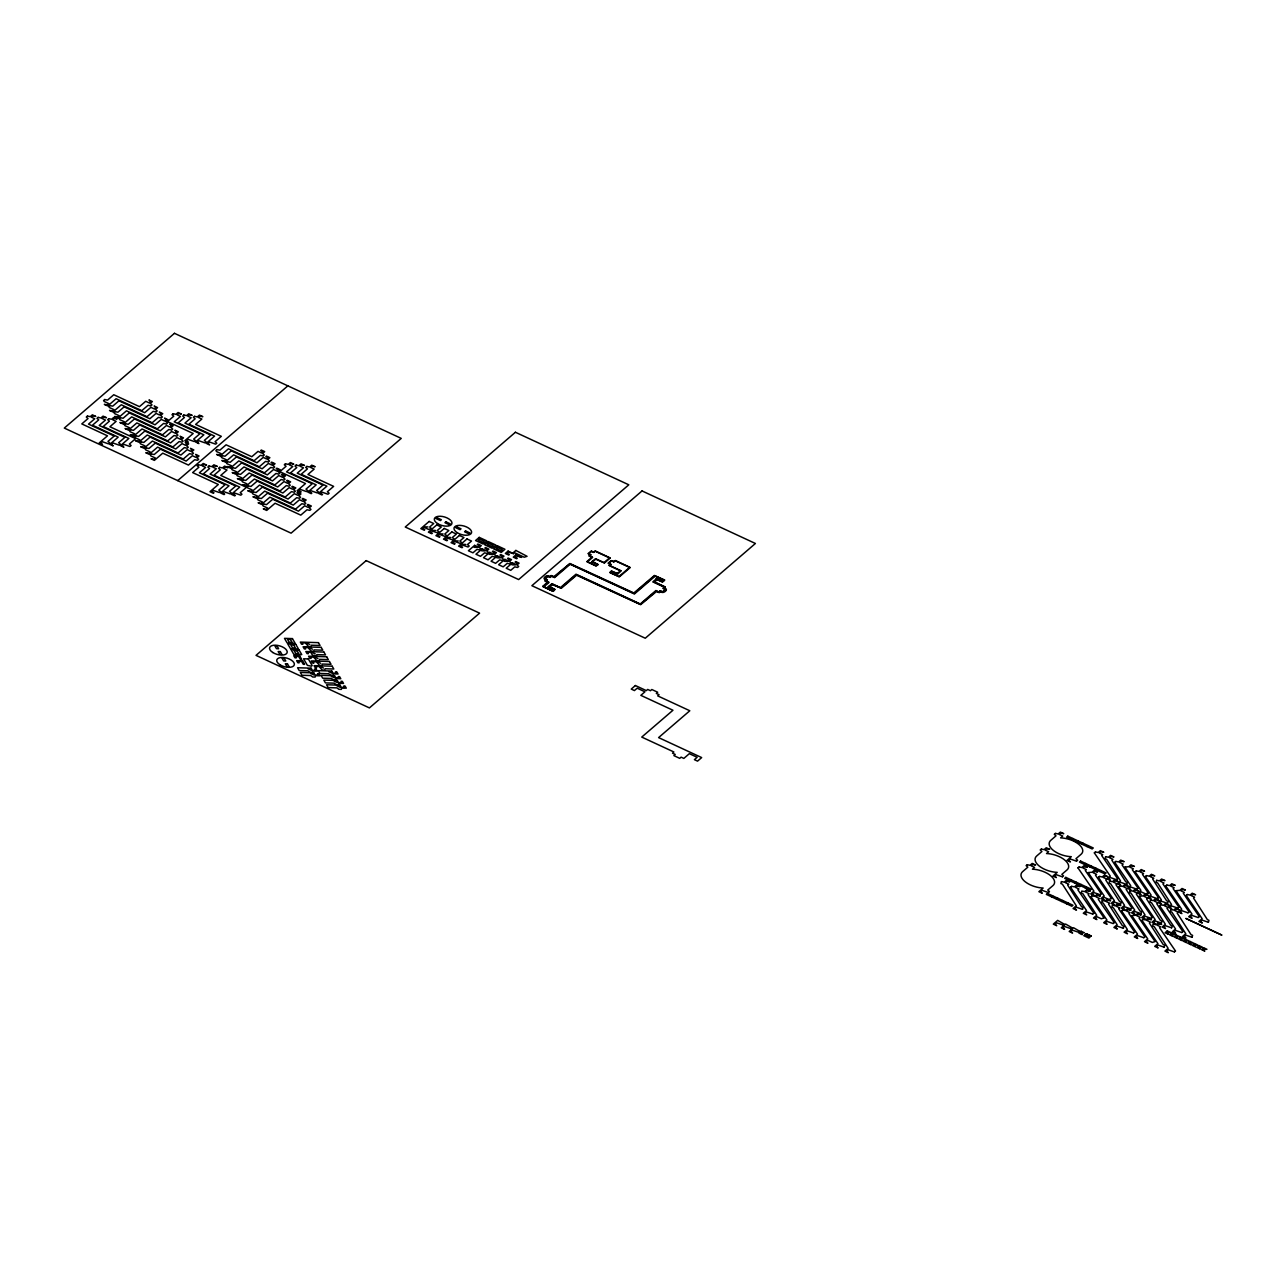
<?xml version="1.0" encoding="UTF-8"?>
<svg xmlns="http://www.w3.org/2000/svg" width="1286" height="1286" viewBox="0 0 1286 1286"><rect width="100%" height="100%" fill="white"/><g stroke="black" fill="none" stroke-linecap="round" stroke-linejoin="round"><path stroke-width="1.5" d="M177.693 480.61L287.855 385.864M544.621 578.491L547.547 576.032L550.44 577.173M545.473 580.709L546.566 579.761M549.878 576.916L551.356 575.871L554.282 577.125L569.602 563.943M543.383 586.496L548.495 582.108M548.865 586.818L552.466 583.94M588.216 553.494L591.142 551.051L594.052 552.176M589.068 555.713L590.178 554.764M593.473 551.919L595.338 550.955L610.094 557.899M586.995 561.5L592.09 557.111M554.491 589.695L552.417 591.013L543.415 586.802M560.969 587.879L576.305 574.697L640.444 604.324L656.165 591.046L659.075 592.299L660.554 591.271M592.46 561.837L596.061 558.944M598.103 564.699L596.013 566.017L586.995 561.789M604.565 562.882L610.078 558.156M608.262 563.011L611.188 560.567L614.081 561.709M609.114 565.229L610.207 564.281M613.518 561.452L615.367 560.487L630.14 567.415M609.869 572.334L611.332 571.08M611.477 571.016L617.28 573.46L620.64 570.582M630.108 567.673L619.354 576.867L609.885 572.656M653.433 582.14L656.792 579.247L662.274 581.706L664.219 580.372M663.865 588.425L664.975 587.477M663.062 592.058L665.826 589.695M1055.324 833.408L1054.295 834.293L1055.983 835.852L1050.839 840.272A17.297 8.488 15.8 0 0 1053.33 850.384A17.297 8.488 15.8 0 0 1071.302 856.685L1067.042 860.35L1070.434 861.925L1068.779 860.35L1070.338 859.016L1076.414 861.138M1041.242 849.082L1040.213 849.966L1041.901 851.509L1036.757 855.929A17.297 8.488 15.8 0 0 1039.249 866.057A17.297 8.488 15.8 0 0 1057.205 872.358L1052.961 876.023L1056.353 877.599L1054.697 876.023L1056.24 874.689L1062.332 876.811M1027.16 864.739L1026.132 865.623L1027.819 867.182L1022.675 871.603A17.297 8.488 15.8 0 0 1025.167 881.73A17.297 8.488 15.8 0 0 1043.123 888.031L1038.879 891.68L1042.271 893.272L1040.615 891.696L1042.158 890.362L1048.251 892.468M1071.72 839.485L1072.862 838.504M1076.832 841.848L1077.973 840.867M1081.928 844.211L1083.069 843.23M1087.04 846.574L1088.181 845.609M1076.591 861.138L1077.62 860.254L1075.932 858.71L1081.076 854.274A17.297 8.488 15.8 0 0 1078.584 844.163A17.297 8.488 15.8 0 0 1060.612 837.861L1062.718 836.061L1059.31 834.485L1060.87 833.151L1063.747 833.666L1060.339 832.09L1058.185 833.955L1055.501 833.408M1062.509 876.811L1063.538 875.927L1061.85 874.367L1066.994 869.947A17.297 8.488 15.8 0 0 1064.503 859.836A17.297 8.488 15.8 0 0 1046.531 853.534L1048.637 851.718L1045.229 850.142L1046.788 848.808L1049.665 849.339L1046.257 847.763L1044.103 849.628L1041.419 849.082M1094.322 852.843L1095.351 851.959M1048.428 892.484L1049.44 891.6M1061.368 881.601L1060.886 883.514L1062.429 884.238L1076.286 905.778L1073.071 908.543L1076.478 910.118L1074.807 908.559L1076.366 907.209L1082.458 909.331M1077.957 867.857L1078.986 866.973M1084.564 864.449L1085.706 863.469M1051.434 896.76L1052.575 895.779M1069.759 880.717L1070.9 879.737M1089.66 866.812L1090.801 865.848M1056.529 899.123L1057.671 898.142M1074.871 883.08L1076.012 882.1M1105.558 856.685L1105.076 858.598L1106.619 859.321L1120.492 880.878L1117.277 883.643L1120.669 885.218L1119.013 883.643L1120.556 882.309L1126.649 884.414M1070.547 887.211L1071.576 886.327M1088.165 872.583L1092.055 872.246L1094.209 870.397L1097.617 871.972L1094.74 871.442L1093.18 872.776L1096.588 874.351L1095.527 875.268L1111.425 898.448M1094.772 869.191L1095.913 868.211M1079.967 885.443L1081.108 884.463M1061.641 901.486L1062.766 900.505M1099.868 871.554L1101.009 870.574M1085.079 887.806L1086.204 886.826M1114.737 862.311L1115.766 861.427M1066.737 903.849L1067.878 902.885M1098.373 877.309L1099.401 876.425M1124.945 867.037L1128.819 866.7L1130.989 864.835L1134.381 866.41L1131.519 865.88L1129.96 867.214L1133.368 868.789L1132.307 869.706L1148.205 892.902M1090.946 896.68L1091.975 895.795M1109.609 881.167L1109.127 883.08L1110.67 883.787L1124.543 905.344L1121.328 908.109L1124.72 909.684L1123.064 908.109L1124.607 906.775L1130.699 908.897M1062.863 924.923L1063.892 924.039M1116.618 879.704L1117.647 878.82M1082.619 909.331L1083.101 907.418L1081.558 906.71L1067.702 885.154L1068.746 884.254L1065.355 882.678L1066.898 881.344L1069.775 881.875L1066.383 880.299L1064.213 882.148L1061.529 881.601M1100.253 894.718L1101.282 893.834M1135.152 871.763L1136.181 870.879M1102.182 900.522L1101.7 902.434L1103.243 903.142L1117.116 924.698L1113.901 927.463L1117.293 929.039L1115.637 927.463L1117.18 926.129L1123.273 928.251M1118.788 886.777L1119.817 885.893M1070.804 928.605L1071.833 927.72M1126.825 884.43L1127.308 882.517L1125.764 881.794L1111.892 860.254L1112.953 859.337L1109.545 857.762L1111.104 856.428L1113.981 856.958L1110.574 855.383L1108.419 857.232L1105.735 856.701M1092.827 914.073L1093.856 913.189M1111.49 898.56L1108.741 899.412L1104.208 897.323L1102.649 898.657L1104.304 900.232L1100.912 898.641L1104.127 895.876L1088.229 872.68M1078.745 932.286L1079.774 931.402M1145.36 876.489L1146.389 875.605M1112.39 905.248L1111.908 907.16L1113.451 907.884L1127.324 929.424L1124.109 932.189L1127.5 933.765L1125.845 932.189L1127.388 930.855L1133.48 932.977M1130.024 890.619L1129.542 892.532L1131.085 893.256L1144.942 914.796L1141.727 917.561L1145.135 919.136L1143.479 917.561L1145.022 916.227L1151.115 918.349M1137.033 889.156L1138.062 888.272M1104.063 917.915L1101.314 918.783L1096.781 916.677L1095.222 918.011L1096.894 919.586L1093.486 918.011L1096.701 915.246L1082.844 893.69L1081.285 892.982L1081.767 891.053L1084.628 891.6L1086.783 889.751L1090.19 891.327L1087.313 890.796L1085.77 892.13L1089.162 893.706L1088.101 894.622L1103.999 917.818M1120.669 904.171L1121.151 902.258L1119.608 901.534L1105.735 879.994L1106.796 879.077L1103.388 877.502L1104.947 876.168L1107.825 876.698L1104.417 875.123L1102.263 876.972L1099.578 876.441M1156.58 880.331L1156.098 882.244L1157.657 882.968L1171.514 904.508L1168.299 907.273L1171.707 908.864L1170.035 907.289L1171.594 905.955L1177.687 908.061M1121.569 910.858L1122.598 909.974M1139.203 896.229L1143.077 895.892L1145.231 894.043L1148.639 895.619L1145.762 895.088L1144.218 896.422L1147.61 897.998L1146.565 898.898L1160.422 920.454L1161.965 921.178L1161.483 923.091M1148.253 892.998L1145.505 893.866L1140.971 891.761L1139.428 893.095L1141.084 894.67L1137.676 893.095L1140.891 890.33L1125.009 867.134M1113.242 923.525L1114.271 922.641M1130.876 908.897L1131.905 908.012M1165.759 885.941L1166.788 885.057M1131.776 915.584L1135.651 915.246L1137.805 913.398L1141.212 914.973L1138.335 914.442L1136.792 915.777L1140.184 917.352L1139.139 918.268L1155.037 941.465M1150.423 900.071L1149.941 901.984L1151.5 902.708L1165.357 924.264L1162.142 927.029L1165.55 928.605L1163.878 927.029L1165.438 925.695L1171.53 927.817M1157.432 898.609L1158.461 897.724M1123.45 928.251L1123.932 926.338L1122.373 925.631L1108.516 904.074L1109.577 903.158L1106.169 901.582L1107.728 900.248L1110.606 900.779L1107.198 899.203L1105.044 901.068L1102.359 900.522M1141.068 913.623L1141.55 911.71L1140.007 911.002L1126.15 889.446L1127.211 888.53L1123.803 886.954L1125.363 885.62L1128.224 886.15L1124.832 884.575L1122.662 886.44L1119.977 885.893M1175.967 890.684L1179.857 890.346L1182.011 888.481L1185.419 890.057L1182.541 889.526L1180.982 890.86L1184.39 892.436L1183.329 893.352L1199.227 916.548M1141.984 920.326L1143.013 919.442M1159.602 905.698L1160.631 904.814M1167.64 903.351L1168.122 901.422L1166.579 900.714L1152.722 879.158L1153.767 878.258L1150.375 876.682L1151.918 875.348L1154.796 875.879L1151.388 874.303L1149.234 876.152L1146.549 875.605M1133.657 932.977L1134.67 932.093M1151.275 918.349L1152.304 917.465M1186.174 895.41L1187.203 894.526M1153.204 924.168L1152.722 926.081L1154.281 926.788L1168.138 948.345L1164.923 951.11L1168.331 952.685L1166.659 951.11L1168.218 949.775L1174.295 951.897M1170.839 909.54L1170.356 911.452L1171.9 912.16L1185.772 933.716L1182.557 936.481L1185.949 938.057L1184.293 936.481L1185.837 935.147L1191.929 937.269M1177.847 908.077L1178.876 907.193M1143.849 937.719L1144.878 936.835M1188.055 912.803L1189.084 911.919M1155.085 941.561L1152.336 942.429L1147.803 940.323L1146.244 941.657L1147.916 943.233L1144.508 941.657L1147.723 938.893L1131.825 915.696M1171.691 927.817L1172.173 925.904L1170.63 925.181L1156.757 903.64L1157.818 902.724L1154.426 901.148L1155.969 899.814L1158.847 900.345L1155.439 898.769L1153.285 900.618L1150.6 900.087M1198.263 917.529L1199.291 916.645M1164.264 947.171L1164.746 945.258L1163.203 944.535L1149.346 922.994L1150.391 922.078L1146.999 920.503L1148.543 919.168L1151.42 919.699L1148.012 918.124L1145.858 919.972L1143.174 919.442M1181.898 932.543L1182.927 931.659M1208.47 922.255L1208.953 920.342L1207.393 919.635L1193.537 898.078L1194.598 897.162L1191.19 895.586L1192.749 894.252L1195.61 894.783L1192.218 893.207L1190.064 895.072L1187.364 894.526M1174.472 951.897L1175.5 951.013M1192.106 937.269L1192.588 935.356L1191.029 934.633L1177.172 913.092L1178.233 912.176L1174.825 910.601L1176.385 909.266L1179.262 909.797L1175.854 908.221L1173.7 910.086L1171.016 909.54M569.682 563.895L634.143 593.473L654.687 575.839L664.235 580.115M604.388 562.963L595.788 559.185M560.792 587.959L552.192 584.182M662.885 592.139L659.991 590.997M591.994 561.516L593.023 561.805M592.894 562.159L591.946 561.918M548.383 586.512L549.411 586.786M549.299 587.155L548.366 586.93M616.894 573.299L617.923 573.588M617.794 573.942L621.202 570.839L609.677 565.502L611.059 564.313L608.825 563.284L611.573 560.905L613.808 561.95L615.19 560.76L629.545 567.415L618.936 576.546L610.432 572.608L611.895 571.338L616.878 573.717M656.246 578.78L657.275 579.07M657.178 579.407L656.149 579.134M424.621 526.842L427.997 526.955M432.176 530.346L435.552 530.459M439.732 533.851L443.107 533.963M447.303 537.355L450.663 537.468M454.858 540.859L458.234 540.972M462.413 544.364L465.789 544.46M474.132 547.306L477.492 547.402M481.687 550.81L485.047 550.906M489.243 554.314L492.618 554.411M496.798 557.803L500.174 557.915M504.369 561.307L507.729 561.419M511.924 564.811L515.284 564.924M653.722 581.899L664.991 587.22M663.303 588.152L665.843 589.438M590.74 555.022L588.232 553.8M610.77 564.554L608.278 563.332M591.817 557.352L589.117 556.05M620.366 570.807L609.114 565.519M592.701 561.837L598.119 564.441M547.145 580.018L544.637 578.796M548.222 582.333L545.473 580.983M549.106 586.834L554.523 589.438M1095.527 851.959L1098.212 852.505L1100.366 850.657L1103.774 852.232L1100.896 851.702L1099.337 853.036L1102.745 854.611L1101.684 855.512L1117.582 878.708M1115.927 861.427L1118.627 861.958L1120.781 860.109L1124.173 861.684L1121.312 861.154L1119.752 862.488L1123.16 864.063L1122.099 864.98L1137.997 888.176M1136.342 870.879L1139.026 871.426L1141.196 869.561L1144.588 871.136L1141.711 870.606L1140.168 871.956L1143.575 873.532L1142.515 874.432L1158.413 897.628M1156.757 880.347L1159.442 880.878L1161.596 879.029L1165.003 880.605L1162.126 880.074L1160.583 881.408L1163.975 882.984L1162.914 883.9L1178.812 907.08M1166.965 885.073L1169.649 885.604L1171.803 883.755L1175.211 885.331L1172.334 884.8L1170.774 886.134L1174.182 887.71L1173.121 888.626L1189.02 911.822M1094.386 852.939L1110.284 876.136L1107.069 878.901L1110.461 880.476L1108.805 878.917L1110.365 877.582L1116.441 879.688M1114.801 862.408L1130.699 885.604L1127.484 888.369L1130.876 889.944L1129.221 888.369L1130.764 887.035L1136.856 889.156M1135.2 871.86L1151.099 895.056L1147.884 897.821L1151.292 899.396L1149.636 897.821L1151.179 896.487L1157.271 898.609M1145.408 876.586L1161.306 899.782L1158.091 902.547L1161.499 904.122L1159.827 902.563L1161.387 901.229L1167.479 903.335M1165.823 886.054L1181.721 909.25L1178.506 912.015L1181.898 913.59L1180.243 912.015L1181.802 910.681L1187.878 912.803M1176.031 890.78L1191.929 913.976L1188.714 916.741L1192.106 918.317L1190.45 916.741L1191.993 915.407L1198.086 917.529M1186.239 895.506L1202.137 918.702L1198.922 921.467L1202.314 923.043L1200.658 921.467L1202.201 920.133L1208.293 922.255M1079.163 866.973L1081.847 867.52L1084.002 865.671L1087.409 867.246L1084.532 866.716L1082.989 868.05L1086.381 869.625L1085.32 870.526L1101.218 893.722M1109.77 881.167L1112.47 881.714L1114.624 879.849L1118.016 881.424L1115.155 880.894L1113.596 882.228L1117.004 883.803L1115.943 884.72L1131.841 907.916M1130.185 890.619L1132.87 891.166L1135.04 889.301L1138.431 890.893L1135.554 890.362L1134.011 891.696L1137.419 893.272L1136.358 894.172L1152.256 917.368M1160.808 904.814L1163.492 905.344L1165.646 903.495L1169.054 905.071L1166.177 904.54L1164.618 905.874L1168.026 907.45L1166.965 908.366L1182.863 931.562M1078.022 867.954L1093.92 891.15L1090.705 893.915L1094.113 895.49L1092.441 893.931L1094 892.597L1100.093 894.702M1098.437 877.422L1114.335 900.618L1111.12 903.383L1114.512 904.958L1112.856 903.383L1114.399 902.049L1120.492 904.171M1118.852 886.874L1134.734 910.07L1131.519 912.835L1134.927 914.41L1133.271 912.835L1134.815 911.501L1140.907 913.623M1139.251 896.326L1155.149 919.522L1151.935 922.287L1155.342 923.862L1153.671 922.303L1155.23 920.969L1161.322 923.075M1159.667 905.794L1175.565 928.99L1172.35 931.755L1175.742 933.331L1174.086 931.755L1175.645 930.421L1181.721 932.543M1027.321 864.755L1030.022 865.285L1032.176 863.436L1035.568 865.012L1032.706 864.481L1031.147 865.816L1034.555 867.391L1032.449 869.191A17.297 8.488 15.8 0 1 1050.421 875.509A17.297 8.488 15.8 0 1 1052.912 885.62L1047.768 890.041L1049.392 891.503M1071.736 886.343L1074.421 886.874L1076.575 885.025L1079.983 886.601L1077.105 886.07L1075.562 887.404L1078.954 888.98L1077.909 889.88L1093.791 913.076M1092.152 895.795L1094.836 896.342L1096.99 894.477L1100.398 896.053L1097.521 895.522L1095.961 896.856L1099.369 898.432L1098.308 899.348L1114.206 922.544M1112.551 905.248L1115.251 905.794L1117.405 903.929L1120.797 905.521L1117.936 904.99L1116.377 906.325L1119.784 907.9L1118.724 908.8L1134.622 931.996M1122.758 909.974L1125.443 910.52L1127.613 908.672L1131.005 910.247L1128.127 909.716L1126.584 911.051L1129.992 912.626L1128.931 913.526L1144.829 936.722M1153.381 924.168L1156.066 924.714L1158.22 922.85L1161.628 924.425L1158.75 923.895L1157.207 925.229L1160.599 926.804L1159.538 927.72L1175.436 950.917M1070.595 887.308L1086.493 910.504L1083.278 913.269L1086.686 914.844L1085.014 913.285L1086.574 911.951L1092.666 914.057M1091.01 896.776L1106.908 919.972L1103.693 922.737L1107.085 924.312L1105.43 922.737L1106.989 921.403L1113.065 923.525M1121.617 910.954L1137.515 934.15L1134.3 936.915L1137.708 938.491L1136.052 936.931L1137.596 935.597L1143.688 937.703M1142.032 920.422L1157.93 943.619L1154.715 946.383L1158.123 947.959L1156.452 946.383L1158.011 945.049L1164.103 947.171M1063.827 923.943L1057.671 920.374L1053.314 924.136L1056.722 925.711L1055.05 924.136L1056.61 922.801L1062.702 924.923M1071.768 927.608L1065.612 924.055L1061.255 927.801L1064.647 929.392L1062.992 927.817L1064.551 926.483L1070.627 928.588M1079.71 931.289L1073.553 927.736L1069.196 931.482L1072.588 933.057L1070.933 931.498L1072.476 930.164L1078.568 932.27M306.518 642.968L309.733 644.463M309.267 647.678L312.482 649.173M312.016 652.388L315.231 653.883M314.765 657.098L317.98 658.593M317.513 661.824L320.728 663.303M320.262 666.534L323.477 668.013M328.637 671.646L331.836 673.141M331.386 676.356L334.585 677.851M307.917 668.752L311.116 670.231M334.135 681.066L337.334 682.561M310.665 673.462L313.864 674.941M336.884 685.776L340.083 687.271M542.708 586.432L553.382 591.335L555.07 589.39L549.942 586.85L552.482 584.68L561.387 588.232L576.594 575.196L640.637 604.677L656.455 591.544L659.268 592.653L660.859 591.769C663.206 594.453 669.395 588.924 664.701 588.441L665.183 586.866L654.558 581.915L657.098 579.745L662.547 582.076L664.782 580.066L654.429 575.469L633.853 592.975L569.907 563.509L553.993 576.626L551.18 575.517L549.588 576.417C547.627 573.781 540.988 578.78 545.73 579.729L544.862 580.95L547.37 582.317L542.708 586.432M174.462 333.315L64.3 428.077L291.086 533.16L401.248 438.397L174.462 333.315M104.729 399.528L103.603 400.509L104.198 401.489L108.731 403.579L107.204 404.913L104.343 404.367L107.735 405.942L116.11 398.74L141.814 410.652L148.051 405.283L150.848 405.878L151.989 404.897L150.253 403.386L152.391 401.553L148.983 399.978L150.655 401.537L149.128 402.856L145.72 401.28L139.483 406.649L113.779 394.738L107.542 400.123L104.729 399.528M87.432 416.069L86.291 417.05L88.027 418.545L81.79 423.914L107.494 435.825L99.118 443.027L102.51 444.602L100.838 443.043L102.382 441.725L108.587 443.895L109.712 442.914L107.976 441.403L114.229 436.034L88.525 424.123L94.762 418.754L91.37 417.178L92.897 415.86L95.759 416.407L92.367 414.831L90.229 416.648L87.432 416.069M109.921 405.572L108.78 406.553L109.374 407.533L113.924 409.639L112.38 410.957L109.519 410.411L112.927 411.986L121.286 404.785L146.99 416.696L153.243 411.327L156.04 411.922L157.181 410.941L155.445 409.43L157.567 407.598L154.175 406.022L155.847 407.598L154.304 408.916L150.912 407.34L144.659 412.71L118.955 400.798L112.718 406.167L109.921 405.572M98.122 417.371L96.98 418.352L98.717 419.863L92.479 425.232L118.183 437.144L109.808 444.345L113.2 445.92L111.528 444.361L113.072 443.027L119.276 445.197L120.402 444.233L118.666 442.722L124.919 437.353L99.215 425.441L105.452 420.072L102.06 418.497L103.587 417.178L106.449 417.709L103.057 416.134L100.919 417.966L98.122 417.371M115.097 411.616L113.956 412.597L114.567 413.578L119.1 415.683L117.573 417.002L114.695 416.455L118.103 418.03L126.478 410.829L152.182 422.74L158.419 417.371L161.216 417.966L162.357 416.985L160.621 415.474L162.759 413.658L159.351 412.067L161.023 413.642L159.496 414.96L156.088 413.385L149.851 418.754L124.147 406.842L117.91 412.211L115.097 411.616M108.812 418.689L107.67 419.654L109.406 421.165L103.169 426.534L128.873 438.446L120.498 445.647L123.89 447.223L122.234 445.663L123.761 444.345L129.966 446.515L131.108 445.535L129.372 444.024L135.609 438.655L109.905 426.743L116.142 421.374L112.75 419.799L114.277 418.48L117.139 419.011L113.747 417.436L111.609 419.268L108.812 418.689M120.289 417.661L119.148 418.641L119.743 419.622L124.292 421.728L122.749 423.046L119.887 422.515L123.295 424.091L131.654 416.889L157.358 428.801L163.611 423.432L166.408 424.01L167.55 423.046L165.814 421.535L167.936 419.702L164.544 418.127L166.215 419.686L164.672 421.004L161.28 419.429L155.027 424.798L129.323 412.886L123.086 418.255L120.289 417.661M125.465 423.705L124.324 424.685L124.935 425.666L129.468 427.772L127.941 429.09L125.063 428.56L128.471 430.135L136.846 422.933L162.55 434.845L168.787 429.476L171.585 430.071L172.726 429.09L170.99 427.579L173.128 425.746L169.72 424.171L171.392 425.73L169.865 427.048L166.457 425.473L160.22 430.842L134.516 418.931L128.262 424.3L125.465 423.705M130.658 429.765L129.516 430.73L130.111 431.726L134.644 433.816L133.117 435.134L130.256 434.604L133.648 436.179L142.023 428.977L167.727 440.889L173.98 435.52L176.777 436.115L177.918 435.134L176.182 433.623L178.304 431.791L174.896 430.215L176.568 431.774L175.041 433.093L171.633 431.517L165.396 436.886L139.692 424.975L133.455 430.344L130.658 429.765M135.834 435.809L134.692 436.79L135.303 437.77L139.836 439.876L138.293 441.194L135.432 440.648L138.84 442.223L147.215 435.022L172.919 446.933L179.156 441.564L181.953 442.159L183.094 441.178L181.358 439.667L183.496 437.835L180.088 436.259L181.76 437.819L180.217 439.137L176.825 437.561L170.588 442.931L144.884 431.035L138.631 436.404L135.834 435.809M173.144 413.722L172.002 414.703L173.739 416.214L167.485 421.583L193.189 433.495L184.83 440.696L188.222 442.271L186.55 440.712L188.094 439.378L194.282 441.548L195.424 440.584L193.688 439.073L199.941 433.704L174.237 421.792L180.474 416.423L177.066 414.848L178.609 413.529L181.471 414.06L178.063 412.485L175.941 414.317L173.144 413.722M141.026 441.854L139.885 442.834L140.479 443.815L145.013 445.92L143.485 447.239L140.624 446.692L144.016 448.267L152.391 441.066L178.095 452.977L184.332 447.608L187.145 448.203L188.27 447.223L186.534 445.712L188.672 443.879L185.264 442.304L186.936 443.879L185.409 445.197L182.001 443.622L175.764 448.991L150.06 437.079L143.823 442.448L141.026 441.854M183.834 415.04L182.692 416.005L184.428 417.516L178.191 422.885L203.879 434.797L195.52 441.998L198.912 443.574L197.24 442.014L198.783 440.696L204.972 442.866L206.114 441.886L204.378 440.375L210.631 435.006L184.927 423.094L191.164 417.725L187.772 416.15L189.299 414.831L192.161 415.378L188.753 413.787L186.631 415.619L183.834 415.04M146.202 447.898L145.061 448.878L145.672 449.859L150.205 451.965L148.662 453.283L145.8 452.736L149.208 454.328L157.583 447.126L183.287 459.022L189.524 453.653L192.321 454.247L193.463 453.267L191.727 451.772L193.848 449.939L190.457 448.348L192.128 449.923L190.585 451.241L187.193 449.666L180.94 455.035L155.252 443.123L148.999 448.493L146.202 447.898M194.524 416.342L193.382 417.323L195.118 418.834L188.881 424.203L214.585 436.115L206.21 443.316L209.602 444.892L207.93 443.316L209.473 441.998L215.678 444.168L216.804 443.188L215.067 441.693L221.321 436.324L195.617 424.412L201.854 419.043L198.462 417.468L199.989 416.15L202.85 416.68L199.459 415.105L197.321 416.937L194.524 416.342M151.378 453.942L150.253 454.922L150.848 455.903L155.381 458.009L153.854 459.327L150.992 458.797L154.384 460.372L162.759 453.17L188.463 465.082L194.7 459.713L197.514 460.292L198.639 459.327L196.903 457.816L199.041 455.983L195.633 454.408L197.305 455.967L195.777 457.286L192.37 455.71L186.132 461.079L160.428 449.168L154.191 454.537L151.378 453.942M198.285 464.728L197.144 465.709L198.88 467.22L192.627 472.589L218.331 484.5L209.972 491.702L213.363 493.277L213.974 492.747L211.708 491.702L213.235 490.4L219.424 492.57L220.565 491.59L218.829 490.079L225.082 484.709L199.378 472.798L205.615 467.429L202.207 465.853L203.735 464.551L206.612 465.066L203.204 463.49L201.082 465.323L198.285 464.728M217.045 449.586L215.903 450.566L216.514 451.547L221.047 453.653L219.536 454.955L216.643 454.44L220.051 456.016L228.426 448.814L254.13 460.726L260.367 455.357L263.164 455.951L264.305 454.971L262.569 453.46L264.707 451.627L261.299 450.052L260.688 450.582L262.955 451.627L261.444 452.929L258.036 451.354L251.799 456.723L226.095 444.811L219.842 450.18L217.045 449.586M208.975 466.046L207.834 467.027L209.57 468.538L203.333 473.907L229.021 485.803L220.662 493.004L224.053 494.596L224.664 494.065L222.398 493.004L223.925 491.702L230.114 493.872L231.255 492.892L229.519 491.381L235.772 486.012L210.068 474.1L216.305 468.731L212.897 467.156L214.424 465.853L217.302 466.384L213.894 464.809L211.772 466.641L208.975 466.046M222.237 455.646L221.096 456.61L221.69 457.607L226.223 459.697L224.712 460.999L221.835 460.484L225.227 462.06L233.602 454.858L259.306 466.77L265.543 461.401L268.356 461.995L269.481 461.015L267.745 459.504L269.883 457.671L266.475 456.096L265.864 456.626L268.131 457.671L266.62 458.973L263.212 457.398L256.975 462.767L231.271 450.856L225.034 456.225L222.237 455.646M219.665 467.348L218.524 468.329L220.26 469.84L214.023 475.209L239.726 487.121L231.351 494.322L234.743 495.898L235.37 495.367L233.104 494.322L234.615 493.02L240.82 495.19L241.945 494.21L240.209 492.699L246.462 487.33L220.758 475.418L226.995 470.049L223.603 468.474L225.114 467.172L227.992 467.686L224.6 466.111L222.462 467.943L219.665 467.348M227.413 461.69L226.272 462.671L226.883 463.651L231.416 465.757L229.905 467.059L227.011 466.529L230.419 468.104L238.794 460.902L264.498 472.814L270.735 467.445L273.532 468.04L274.674 467.059L272.937 465.548L275.059 463.716L271.667 462.14L271.057 462.671L273.323 463.716L271.796 465.034L268.404 463.442L262.151 468.811L236.463 456.916L230.21 462.285L227.413 461.69M232.589 467.734L231.464 468.715L232.059 469.695L236.592 471.801L235.081 473.103L232.203 472.573L235.595 474.148L243.97 466.947L269.674 478.858L275.911 473.489L278.724 474.084L279.85 473.103L278.114 471.592L280.252 469.76L276.844 468.184L276.233 468.715L278.499 469.776L276.988 471.078L273.58 469.503L267.343 474.872L241.639 462.96L235.402 468.329L232.589 467.734M237.781 473.778L236.64 474.759L237.251 475.74L241.784 477.845L240.257 479.148L237.38 478.617L240.787 480.208L249.162 473.007L274.85 484.902L281.104 479.533L283.901 480.128L285.042 479.148L283.306 477.653L285.428 475.82L282.036 474.245L281.409 474.759L283.692 475.82L282.164 477.122L278.773 475.547L272.519 480.916L246.816 469.004L240.578 474.373L237.781 473.778M242.958 479.823L241.832 480.803L242.427 481.784L246.96 483.89L245.449 485.192L242.572 484.677L245.964 486.253L254.339 479.051L280.043 490.963L286.28 485.594L289.077 486.188L290.218 485.208L288.482 483.697L290.62 481.864L287.212 480.289L286.601 480.819L288.868 481.864L287.357 483.166L283.949 481.591L277.712 486.96L252.008 475.048L245.771 480.417L242.958 479.823M248.15 485.867L247.008 486.847L247.603 487.828L252.152 489.934L250.625 491.236L247.748 490.722L251.156 492.297L259.515 485.095L285.219 497.007L291.472 491.638L294.269 492.233L295.41 491.252L293.674 489.741L295.796 487.908L292.404 486.333L291.777 486.864L294.044 487.908L292.533 489.21L289.141 487.635L282.888 493.004L257.184 481.093L250.947 486.462L248.15 485.867M285.444 463.796L284.319 464.776L286.055 466.288L279.801 471.657L305.505 483.568L297.13 490.754L300.538 492.345L301.149 491.815L298.882 490.754L300.394 489.452L306.598 491.622L307.74 490.641L306.004 489.13L312.241 483.761L286.537 471.849L292.79 466.48L289.382 464.905L290.893 463.603L293.787 464.133L290.379 462.558L288.257 464.391L285.444 463.796M253.326 491.927L252.185 492.892L252.795 493.888L257.329 495.978L255.818 497.28L252.924 496.766L256.332 498.341L264.707 491.139L290.411 503.051L296.648 497.682L299.445 498.277L300.586 497.296L298.85 495.785L300.988 493.953L297.58 492.377L296.97 492.908L299.236 493.953L297.725 495.255L294.317 493.679L288.08 499.048L262.376 487.137L256.123 492.506L253.326 491.927M296.134 465.098L295.008 466.079L296.744 467.59L290.491 472.959L316.195 484.87L307.82 492.072L311.228 493.647L311.839 493.117L309.572 492.072L311.083 490.77L317.288 492.94L318.43 491.959L316.694 490.448L322.931 485.079L297.243 473.168L303.48 467.799L300.072 466.223L301.583 464.921L304.477 465.436L301.069 463.86L298.947 465.693L296.134 465.098M258.518 497.971L257.377 498.952L257.972 499.933L262.505 502.038L260.994 503.34L258.116 502.81L261.524 504.385L269.883 497.184L295.587 509.095L301.84 503.726L304.637 504.321L305.779 503.34L304.043 501.829L306.164 499.997L302.773 498.421L302.146 498.952L304.412 500.013L302.901 501.315L299.493 499.74L293.256 505.109L267.552 493.197L261.315 498.566L258.518 497.971M306.84 466.416L305.698 467.397L307.434 468.892L301.181 474.261L326.885 486.172L318.51 493.374L321.918 494.949L322.529 494.435L320.262 493.374L321.773 492.072L327.978 494.242L329.12 493.261L327.383 491.75L333.637 486.381L307.933 474.47L314.17 469.101L310.762 467.525L312.289 466.223L315.166 466.754L311.759 465.178L309.637 467.011L306.84 466.416M263.694 504.016L262.553 504.996L263.164 505.977L267.697 508.083L266.186 509.385L263.292 508.854L266.7 510.429L275.075 503.228L300.779 515.139L307.016 509.77L309.813 510.365L310.955 509.385L309.219 507.874L311.357 506.041L307.949 504.466L307.338 504.996L309.604 506.057L308.093 507.359L304.686 505.784L298.448 511.153L272.745 499.241L266.491 504.61L263.694 504.016M366.188 560.616L256.027 655.362L369.42 707.911L479.582 613.149L366.188 560.616M515.413 432.257L405.251 527.019L518.644 579.552L628.806 484.806L515.413 432.257M429.17 521.425L420.811 528.626L424.203 530.202L424.814 529.671L422.547 528.626L424.075 527.324L428.608 529.43L431.405 528.514L429.669 527.003L433.72 523.531L429.17 521.425M437.031 517.711L436.034 518.563L440.375 520.573L441.371 519.721L437.031 517.711M436.742 524.929L428.367 532.131L431.758 533.706L432.385 533.176L430.119 532.131L431.63 530.829L437.835 532.999L438.976 532.018L437.24 530.507L441.275 527.035L436.742 524.929M445.904 521.827L444.924 522.679L449.264 524.688L450.261 523.836L445.904 521.827M444.297 528.433L435.922 535.635L439.33 537.21L439.941 536.68L437.674 535.635L439.185 534.333L445.39 536.503L446.531 535.523L444.795 534.011L448.83 530.539L444.297 528.433M456.675 526.81L455.694 527.662L460.034 529.687L461.031 528.835L456.675 526.81M451.852 531.938L443.477 539.139L446.885 540.715L447.496 540.184L445.229 539.139L446.74 537.837L452.945 540.007L454.087 539.027L452.35 537.516L456.385 534.044L451.852 531.938M459.407 535.442L451.048 542.644L454.44 544.219L455.067 543.689L452.785 542.644L454.312 541.342L460.501 543.512L461.642 542.531L459.906 541.02L463.957 537.548L459.407 535.442M465.564 530.925L464.567 531.777L468.924 533.803L469.904 532.951L465.564 530.925M466.979 538.947L458.604 546.148L462.012 547.723L462.622 547.193L460.356 546.148L461.867 544.83L468.072 547L469.213 546.036L467.477 544.525L471.512 541.052L466.979 538.947M479.228 537.371L475.563 540.538L483.118 544.026L486.799 540.876L479.228 537.371M479.565 539.059L478.215 540.233L482.78 542.354L484.147 541.181L479.565 539.059M474.647 545.36L468.393 550.73L472.943 552.819L476.977 549.347L479.774 549.942L480.916 548.961L479.18 547.45L481.302 545.618L477.91 544.042L477.299 544.573L479.565 545.634L478.038 546.936L474.647 545.36M488.31 541.583L484.629 544.734L492.2 548.238L495.866 545.071L488.31 541.583M482.202 548.849L475.965 554.234L480.498 556.324L484.533 552.851L487.33 553.446L488.471 552.466L486.735 550.955L488.873 549.122L485.465 547.547L484.854 548.077L487.121 549.122L485.61 550.44L482.202 548.849M488.648 543.271L487.281 544.428L491.863 546.55L493.213 545.377L488.648 543.271M489.757 552.353L483.52 557.722L488.053 559.828L492.088 556.356L494.901 556.951L496.026 555.97L494.29 554.459L496.428 552.626L493.02 551.051L492.409 551.581L494.676 552.626L493.165 553.928L489.757 552.353M497.377 545.778L493.711 548.945L501.267 552.433L504.932 549.283L497.377 545.778M497.714 547.466L496.348 548.64L500.929 550.762L502.279 549.588L497.714 547.466M497.328 555.857L491.075 561.226L495.608 563.332L499.659 559.86L502.456 560.455L503.598 559.474L501.861 557.963L503.983 556.131L500.592 554.555L499.965 555.086L502.231 556.131L500.72 557.433L497.328 555.857M508.083 551.099L505.35 553.462L508.742 555.038L509.352 554.507L507.086 553.462L508.613 552.16L513.757 553.736L508.083 551.099M504.884 559.362L498.63 564.731L503.18 566.837L507.214 563.364L510.012 563.959L511.153 562.979L509.417 561.468L511.539 559.635L508.147 558.06L507.536 558.59L509.803 559.635L508.275 560.937L504.884 559.362M515.863 550.424L513.661 552.321L524.238 557.224L527.051 556.308L515.863 550.424M516.024 554.78L513.275 557.143L516.683 558.719L517.293 558.188L515.027 557.143L516.538 555.841L521.698 557.417L516.024 554.78M512.439 562.866L506.202 568.235L510.735 570.341L514.77 566.869L517.567 567.464L518.708 566.483L516.972 564.972L519.11 563.139L515.702 561.564L515.091 562.095L517.358 563.139L515.847 564.441L512.439 562.866M642.035 490.93L531.874 585.693L645.267 638.226L755.412 543.48L642.035 490.93M547.932 576.385L545.184 578.748L547.418 579.777L546.036 580.967L549.058 582.365L543.962 586.754L552.466 590.692L553.928 589.438L548.254 586.802L551.903 583.683L560.407 587.622L575.999 574.199L640.267 603.97L655.876 590.547L658.898 591.946L660.265 590.772L662.499 591.801L665.248 589.422L663.029 588.393L664.396 587.22L652.87 581.867L656.503 578.748L662.177 581.368L663.64 580.115L655.137 576.16L634.432 593.987L570.18 564.2L554.571 577.623L551.549 576.224L550.167 577.414L547.932 576.385M591.544 551.389L588.779 553.752L591.013 554.78L589.631 555.97L592.653 557.368L587.557 561.757L596.061 565.695L597.524 564.441L591.865 561.805L595.498 558.687L604.002 562.625L609.516 557.883L595.145 551.228L593.762 552.417L591.544 551.389M635.38 685.534L631.249 689.087L634.416 690.566L637.165 688.187L644.961 691.804L640.83 695.356L672.964 710.242L641.746 737.087L673.88 751.972L672.498 753.162L675.23 754.432L673.864 755.621L679.715 758.338L681.098 757.149L683.83 758.418L689.344 753.676L697.141 757.293L694.392 759.656L697.542 761.135L701.674 757.583L658.593 737.601L689.81 710.756L657.676 695.871L659.059 694.697L656.31 693.427L657.693 692.238L651.825 689.521L650.459 690.711L647.71 689.441L646.344 690.614L635.38 685.534M1067.766 836.141L1066.624 837.122L1092.135 848.953L1093.277 847.972L1067.766 836.141M1080.594 861.106L1079.468 862.086L1104.979 873.917L1106.121 872.937L1080.594 861.106M1065.805 877.373L1064.663 878.354L1090.174 890.169L1091.316 889.189L1065.805 877.373M1047.463 893.416L1046.322 894.397L1071.833 906.228L1072.974 905.248L1047.463 893.416M1081.044 931.225L1078.89 933.073L1082.298 934.649L1080.642 933.089L1084.452 932.816L1081.044 931.225M1084.934 934.713L1083.793 935.694L1088.904 938.057L1090.046 937.076L1084.934 934.713M1086.107 933.7L1091.219 936.063L1086.107 933.7M1167.238 930.887L1165.1 932.736L1168.508 934.311L1166.836 932.736L1170.646 932.463L1167.238 930.887M1185.981 918.493L1221.7 935.035L1185.981 918.493M1171.771 932.993L1169.633 934.842L1173.025 936.417L1171.369 934.842L1175.179 934.568L1171.771 932.993M1176.32 935.099L1174.166 936.947L1177.574 938.523L1175.902 936.947L1179.712 936.674L1176.32 935.099M1180.853 937.189L1178.699 939.037L1182.107 940.613L1180.435 939.053L1184.245 938.78L1180.853 937.189M1185.387 939.294L1183.233 941.143L1186.64 942.718L1184.969 941.143L1188.794 940.87L1185.387 939.294M1189.92 941.4L1187.766 943.249L1191.174 944.824L1189.518 943.249L1193.328 942.976L1189.92 941.4M1194.453 943.506L1192.315 945.355L1195.707 946.93L1194.051 945.355L1197.861 945.081L1194.453 943.506M1198.986 945.596L1196.848 947.444L1200.24 949.02L1198.584 947.46L1202.394 947.187L1198.986 945.596M1203.535 947.702L1201.381 949.55L1204.789 951.126L1203.117 949.55L1206.927 949.277L1203.535 947.702M292.42 638.595L284.479 638.354L287.228 643.064L295.169 643.305L292.42 638.595M290.459 639.447L287.517 639.367L289.189 642.212L292.131 642.309L290.459 639.447M318.43 642.646L300.313 642.084L301.551 644.206L302.885 644.254L302.065 642.839L305.329 642.936L308.544 646.504L311.003 646.585L311.341 645.202L320.069 645.476L318.43 642.646M295.716 644.254L287.775 644.013L290.523 648.723L298.465 648.964L295.716 644.254M293.755 645.106L290.829 645.009L292.485 647.871L295.426 647.951L293.755 645.106M277.069 646.054L274.915 645.99L276.506 648.691L278.644 648.755L277.069 646.054M321.178 647.356L303.062 646.794L304.3 648.916L305.634 648.964L304.814 647.549L308.077 647.646L311.292 651.214L313.752 651.295L314.089 649.912L322.818 650.186L321.178 647.356M299.011 649.912L291.07 649.655L293.819 654.365L301.76 654.622L299.011 649.912M297.066 650.764L294.124 650.668L295.78 653.513L298.722 653.61L297.066 650.764M323.927 652.066L305.811 651.504L307.049 653.626L308.383 653.674L307.563 652.259L310.826 652.356L312.482 655.185L316.501 656.005L316.838 654.622L325.567 654.895L323.927 652.066M280.3 651.584L278.146 651.52L279.737 654.22L281.875 654.285L280.3 651.584M299.654 655.892L293.722 655.699L294.96 657.821L296.294 657.869L295.459 656.455L298.738 656.551L300.394 659.38L301.728 659.429L299.654 655.892M326.676 656.776L308.56 656.214L309.797 658.336L311.132 658.384L310.312 656.969L313.575 657.066L316.79 660.634L319.249 660.715L319.587 659.332L328.316 659.605L326.676 656.776M284.206 658.303L282.068 658.223L283.643 660.94L285.797 661.004L284.206 658.303M308.319 658.93L303.56 658.786L307.402 665.376L311.421 666.196L312.16 665.521L308.319 658.93M329.425 661.486L311.308 660.924L312.546 663.046L313.88 663.094L313.061 661.679L316.324 661.776L319.539 665.344L321.998 665.425L322.336 664.042L331.065 664.315L329.425 661.486M302.548 660.827L296.616 660.65L297.854 662.772L299.172 662.82L298.352 661.406L301.631 661.502L303.271 664.332L304.605 664.364L302.548 660.827M287.437 663.833L285.299 663.769L286.874 666.47L289.029 666.534L287.437 663.833M332.174 666.196L314.057 665.65L315.295 667.755L316.629 667.804L315.809 666.389L319.073 666.486L322.288 670.054L324.747 670.135L325.085 668.752L333.813 669.025L332.174 666.196M311.067 668.157L297.564 667.739L299.22 670.569L307.965 670.826L309.926 672.273L312.402 672.353L312.723 670.97L317.337 671.115L316.099 668.993L314.765 668.961L315.584 670.376L312.305 670.279L311.067 668.157M331.788 671.051L318.301 670.633L319.941 673.462L328.686 673.735L330.663 675.182L333.122 675.263L333.444 673.88L338.057 674.025L336.819 671.903L335.485 671.855L336.305 673.269L333.026 673.173L331.788 671.051M313.816 672.867L300.313 672.449L301.969 675.279L310.714 675.536L312.675 676.999L315.15 677.063L315.472 675.697L320.085 675.825L318.848 673.703L317.513 673.671L318.333 675.086L315.054 674.989L313.816 672.867M334.537 675.761L321.05 675.359L322.69 678.172L331.434 678.445L333.412 679.892L335.871 679.972L336.193 678.59L340.806 678.735L339.568 676.613L338.234 676.565L339.054 677.979L335.775 677.883L334.537 675.761M337.286 680.471L323.799 680.069L325.438 682.882L334.183 683.155L336.16 684.602L338.62 684.682L338.941 683.3L343.555 683.445L342.317 681.323L340.983 681.291L341.803 682.689L338.523 682.593L337.286 680.471M340.034 685.181L326.548 684.779L328.187 687.592L336.932 687.865L338.909 689.312L341.369 689.392L341.69 688.01L346.304 688.155L345.066 686.033L343.732 686.001L344.552 687.399L341.272 687.303L340.034 685.181M272.777 652.5A9.082 4.453 15.8 0 0 287.099 652.725A9.082 4.453 15.8 0 0 275.317 645.186A9.082 4.453 15.8 0 0 272.777 652.5M279.93 664.733A9.082 4.453 15.8 0 0 294.253 664.975A9.082 4.453 15.8 0 0 282.454 657.435A9.082 4.453 15.8 0 0 279.93 664.733M437.529 523.563A9.082 4.453 15.8 0 0 451.852 523.788A9.082 4.453 15.8 0 0 440.053 516.249A9.082 4.453 15.8 0 0 437.529 523.563M457.189 532.661A9.082 4.453 15.8 0 0 471.496 532.902A9.082 4.453 15.8 0 0 459.713 525.363A9.082 4.453 15.8 0 0 457.189 532.661"/></g></svg>
